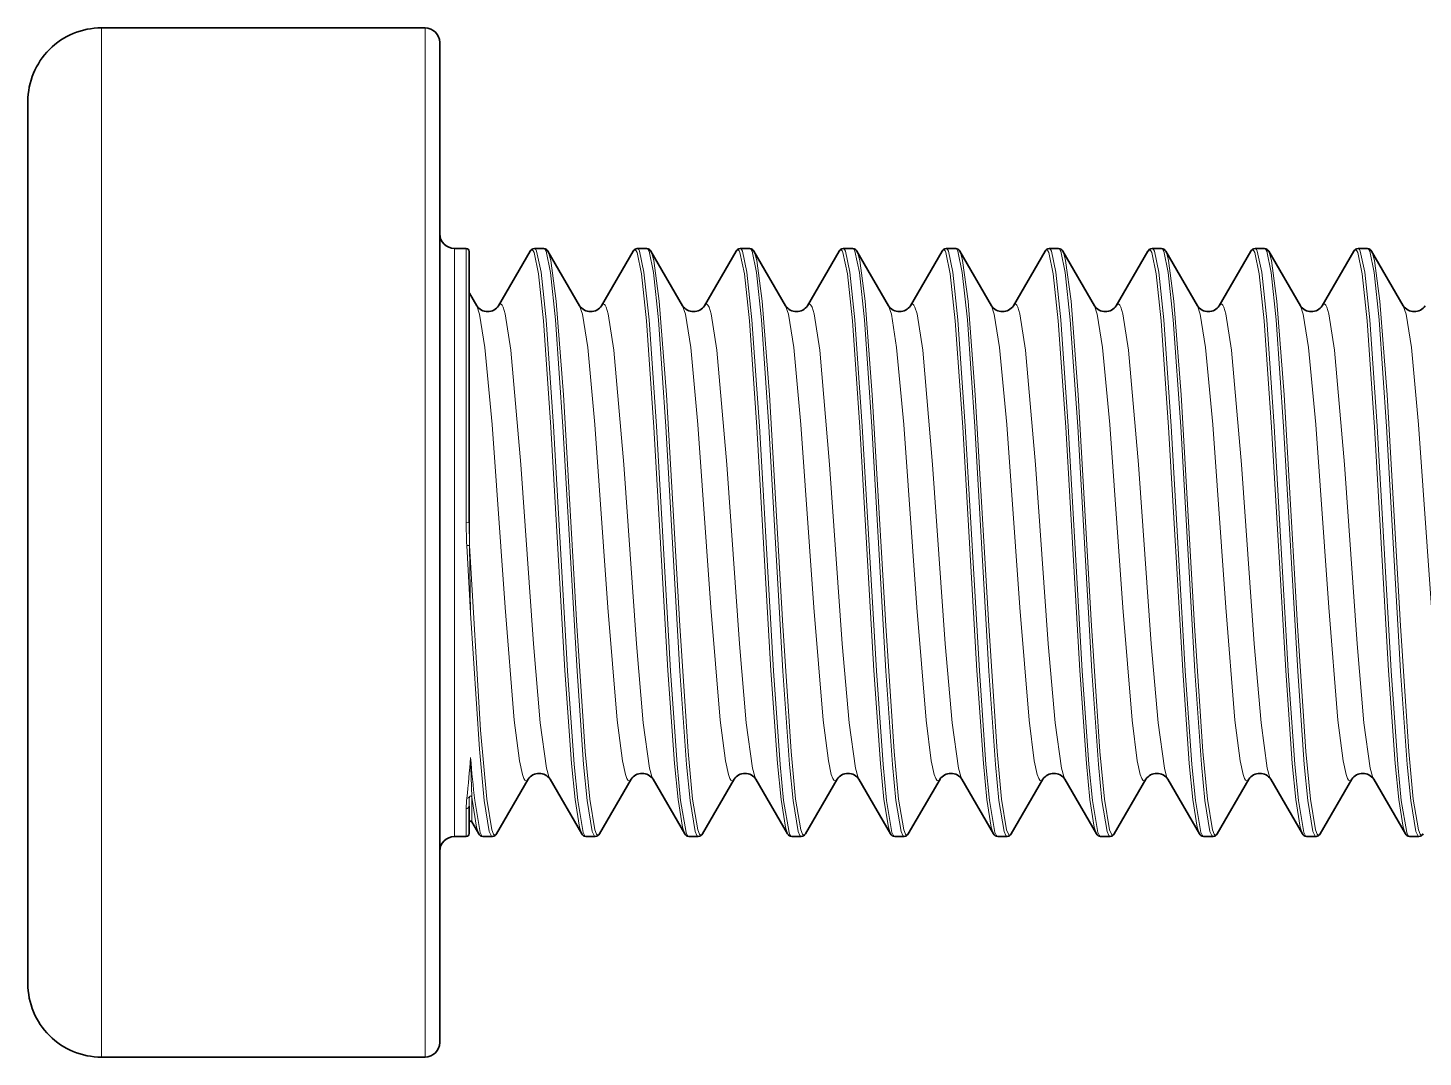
# Model space of a CAD drawing. Extents: x 276 to 976, y 40 to 757.
# Drawn here: x 276.36 to 285.85, y 451.06 to 458.06 of the extents above; entities that cross this region are included whole.
import ezdxf

# ---------------------------------------------------------------- set-up
doc = ezdxf.new("R2010")
doc.units = 0

msp = doc.modelspace()

# ---------------------------------------------------------------- linework, layer by layer
at = {"color": 7, "lineweight": 13, "ltscale": 0.164288}
for p, q in [((276.8629, 458.0628), (276.8629, 451.4913)), ((279.0629, 458.0628), (279.0629, 451.4913))]:
    msp.add_line(p, q, dxfattribs=at)
at = {"color": 7, "lineweight": 35, "ltscale": 0.055}
for p, q in [((279.0629, 458.0628), (276.8629, 458.0628)), ((279.0629, 451.0628), (276.8629, 451.0628))]:
    msp.add_line(p, q, dxfattribs=at)
at = {"color": 7, "lineweight": 35, "ltscale": 0.159595}
msp.add_line((279.1629, 457.9629), (279.1629, 451.5791), dxfattribs=at)
at = {"color": 7, "lineweight": 35, "ltscale": 0.140819}
msp.add_line((276.3629, 457.5628), (276.3629, 451.9301), dxfattribs=at)
at = {"color": 7, "lineweight": 13, "ltscale": 0.093879}
msp.add_line((279.2629, 456.5628), (279.2629, 452.8077), dxfattribs=at)
at = {"color": 7, "lineweight": 35, "ltscale": 0.002}
for p, q in [((279.3429, 456.5628), (279.2629, 456.5628)), ((279.3429, 452.5628), (279.2629, 452.5628))]:
    msp.add_line(p, q, dxfattribs=at)
at = {"color": 7, "lineweight": 13, "ltscale": 0.046595}
msp.add_line((279.3429, 456.5628), (279.3429, 454.699), dxfattribs=at)
at = {"color": 7, "lineweight": 35, "ltscale": 0.001611}
for p, q in [((279.8708, 456.5628), (279.8064, 456.5628)), ((280.5708, 456.5628), (280.5064, 456.5628)), ((283.3708, 456.5628), (283.3064, 456.5628)), ((284.0708, 456.5628), (284.0064, 456.5628)), ((281.6208, 452.5628), (281.5564, 452.5628)), ((282.3208, 452.5628), (282.2564, 452.5628)), ((285.1208, 452.5628), (285.0564, 452.5628)), ((285.8208, 452.5628), (285.7564, 452.5628))]:
    msp.add_line(p, q, dxfattribs=at)
at = {"color": 7, "lineweight": 35, "ltscale": 0.00161}
for p, q in [((281.2708, 456.5628), (281.2064, 456.5628)), ((281.9708, 456.5628), (281.9064, 456.5628)), ((282.6708, 456.5628), (282.6064, 456.5628)), ((284.7708, 456.5628), (284.7064, 456.5628)), ((285.4708, 456.5628), (285.4064, 456.5628)), ((279.5208, 452.5628), (279.4564, 452.5628)), ((280.2208, 452.5628), (280.1564, 452.5628)), ((280.9208, 452.5628), (280.8564, 452.5628)), ((283.0208, 452.5628), (282.9564, 452.5628)), ((283.7208, 452.5628), (283.6564, 452.5628)), ((284.4208, 452.5628), (284.3564, 452.5628))]:
    msp.add_line(p, q, dxfattribs=at)
at = {"color": 7, "lineweight": 35, "ltscale": 0.046129}
msp.add_line((279.3629, 456.5428), (279.3629, 454.6977), dxfattribs=at)
at = {"color": 7, "lineweight": 35, "ltscale": 0.010723}
for p, q in [((279.7783, 456.5435), (279.563, 456.1726)), ((280.4783, 456.5435), (280.2629, 456.1726)), ((281.1783, 456.5435), (280.963, 456.1726)), ((281.8784, 456.5435), (281.663, 456.1726)), ((282.5783, 456.5435), (282.363, 456.1726)), ((283.2783, 456.5435), (283.063, 456.1726)), ((283.9783, 456.5435), (283.7629, 456.1726)), ((284.6783, 456.5435), (284.463, 456.1726)), ((285.3784, 456.5435), (285.163, 456.1726)), ((280.1284, 452.5822), (279.913, 452.9531)), ((280.8283, 452.5822), (280.613, 452.9531)), ((281.5283, 452.5822), (281.313, 452.9531)), ((282.2283, 452.5822), (282.0129, 452.9531)), ((282.9283, 452.5822), (282.713, 452.9531)), ((283.6284, 452.5822), (283.413, 452.9531)), ((284.3283, 452.5822), (284.113, 452.9531)), ((285.0283, 452.5822), (284.813, 452.9531)), ((285.7283, 452.5822), (285.5129, 452.9531))]:
    msp.add_line(p, q, dxfattribs=at)
at = {"color": 7, "lineweight": 35, "ltscale": 0.010724}
for p, q in [((279.899, 456.5435), (280.1143, 456.1726)), ((280.5989, 456.5435), (280.8144, 456.1726)), ((281.299, 456.5435), (281.5143, 456.1726)), ((281.999, 456.5435), (282.2144, 456.1726)), ((282.699, 456.5435), (282.9144, 456.1726)), ((283.399, 456.5435), (283.6143, 456.1726)), ((284.0989, 456.5435), (284.3144, 456.1726)), ((284.799, 456.5435), (285.0143, 456.1726)), ((285.499, 456.5435), (285.7144, 456.1726)), ((279.549, 452.5822), (279.7643, 452.9531)), ((280.249, 452.5822), (280.4644, 452.9531)), ((280.949, 452.5822), (281.1644, 452.9531)), ((281.649, 452.5822), (281.8643, 452.9531)), ((282.3489, 452.5822), (282.5644, 452.9531)), ((283.049, 452.5822), (283.2643, 452.9531)), ((283.749, 452.5822), (283.9644, 452.9531)), ((284.449, 452.5822), (284.6644, 452.9531)), ((285.149, 452.5822), (285.3643, 452.9531))]:
    msp.add_line(p, q, dxfattribs=at)
at = {"color": 7, "lineweight": 35, "ltscale": 0.000129547}
msp.add_line((279.3643, 456.2588), (279.3629, 456.2638), dxfattribs=at)
at = {"color": 7, "lineweight": 13, "ltscale": 0.042883}
msp.add_line((279.3643, 456.2588), (279.3643, 454.5435), dxfattribs=at)
at = {"color": 7, "lineweight": 35, "ltscale": 0.002492}
msp.add_line((279.3643, 456.2588), (279.4144, 456.1726), dxfattribs=at)
at = {"color": 7, "lineweight": 13, "ltscale": 0.000500852}
msp.add_line((279.3629, 454.6977), (279.3429, 454.699), dxfattribs=at)
at = {"color": 7, "lineweight": 13, "ltscale": 0.003856}
msp.add_line((279.3643, 454.5435), (279.3629, 454.6977), dxfattribs=at)
at = {"color": 7, "lineweight": 13, "ltscale": 0.000432649}
msp.add_line((279.3643, 454.5435), (279.347, 454.5424), dxfattribs=at)
at = {"color": 7, "lineweight": 13, "ltscale": 0.011543}
msp.add_line((279.3729, 454.0814), (279.347, 454.5424), dxfattribs=at)
at = {"color": 7, "lineweight": 13, "ltscale": 0.011554}
msp.add_line((279.3643, 454.5435), (279.3729, 454.0814), dxfattribs=at)
at = {"color": 7, "lineweight": 13, "ltscale": 0.006679}
msp.add_line((279.3816, 452.8325), (279.3729, 453.0995), dxfattribs=at)
at = {"color": 7, "lineweight": 13, "ltscale": 0.006121}
msp.add_line((279.2629, 452.8077), (279.2629, 452.5628), dxfattribs=at)
at = {"color": 7, "lineweight": 13, "ltscale": 0.001388}
msp.add_line((279.3429, 452.7522), (279.3453, 452.8077), dxfattribs=at)
at = {"color": 7, "lineweight": 13, "ltscale": 0.000417838}
msp.add_line((279.3453, 452.8077), (279.347, 452.8243), dxfattribs=at)
at = {"color": 7, "lineweight": 13, "ltscale": 0.001193}
msp.add_line((279.3629, 452.7703), (279.3637, 452.818), dxfattribs=at)
at = {"color": 7, "lineweight": 35, "ltscale": 0.004687}
msp.add_line((279.3629, 452.7703), (279.3629, 452.5829), dxfattribs=at)
at = {"color": 7, "lineweight": 13, "ltscale": 0.000362656}
msp.add_line((279.3637, 452.818), (279.3643, 452.8325), dxfattribs=at)
at = {"color": 7, "lineweight": 13, "ltscale": 0.000415452}
msp.add_line((279.3816, 452.8325), (279.3835, 452.816), dxfattribs=at)
at = {"color": 7, "lineweight": 13, "ltscale": 0.004243}
msp.add_line((279.3816, 452.8325), (279.3816, 452.6628), dxfattribs=at)
at = {"color": 7, "lineweight": 13, "ltscale": 0.004735}
msp.add_line((279.3429, 452.7522), (279.3429, 452.5628), dxfattribs=at)
at = {"color": 7, "lineweight": 35, "ltscale": 0.002329}
msp.add_line((279.4283, 452.5822), (279.3816, 452.6628), dxfattribs=at)
at = {"color": 7, "lineweight": 35, "ltscale": 0.009181}
msp.add_line((276.3629, 451.9301), (276.3629, 451.5628), dxfattribs=at)
at = {"color": 7, "lineweight": 35, "ltscale": 0.010406}
msp.add_line((279.1629, 451.5791), (279.1629, 451.1628), dxfattribs=at)
at = {"color": 7, "lineweight": 13, "ltscale": 0.010712}
for p, q in [((276.8629, 451.4913), (276.8629, 451.0628)), ((279.0629, 451.4913), (279.0629, 451.0628))]:
    msp.add_line(p, q, dxfattribs=at)
at = {"color": 7, "lineweight": 13}
for points in [[(279.8064, 456.5628), (279.8095, 456.5621), (279.8115, 456.5608), (279.8156, 456.5562), (279.8217, 456.5443), (279.8516, 456.4008), (279.8857, 456.0778), (279.9362, 455.353), (280.0319, 453.6891), (280.0768, 453.053), (280.1008, 452.8077)], [(279.8709, 456.5628), (279.874, 456.5621), (279.876, 456.5607), (279.8801, 456.556), (279.8861, 456.544), (279.9161, 456.4001), (279.9502, 456.0769), (280.0006, 455.3521), (280.0963, 453.6887), (280.1411, 453.0529), (280.1651, 452.8077)], [(280.5064, 456.5628), (280.5095, 456.5621), (280.5115, 456.5608), (280.5156, 456.5562), (280.5217, 456.5443), (280.5516, 456.4008), (280.5858, 456.0778), (280.6362, 455.353), (280.7319, 453.6891), (280.7768, 453.053), (280.8008, 452.8077)], [(280.5709, 456.5628), (280.5739, 456.5621), (280.576, 456.5607), (280.58, 456.556), (280.5862, 456.544), (280.6161, 456.4001), (280.6501, 456.0769), (280.7006, 455.3521), (280.7962, 453.6887), (280.8412, 453.0529), (280.8651, 452.8077)], [(281.2064, 456.5628), (281.2095, 456.5621), (281.2115, 456.5608), (281.2156, 456.5562), (281.2217, 456.5443), (281.2516, 456.4008), (281.2857, 456.0778), (281.3362, 455.353), (281.4319, 453.6891), (281.4768, 453.053), (281.5008, 452.8077)], [(281.2709, 456.5628), (281.2739, 456.5621), (281.276, 456.5607), (281.28, 456.556), (281.2861, 456.544), (281.3161, 456.4001), (281.3502, 456.0769), (281.4006, 455.3521), (281.4962, 453.6887), (281.5411, 453.0529), (281.5651, 452.8077)], [(281.9064, 456.5628), (281.9095, 456.5621), (281.9115, 456.5608), (281.9156, 456.5562), (281.9217, 456.5443), (281.9517, 456.4008), (281.9857, 456.0778), (282.0362, 455.353), (282.1318, 453.6891), (282.1768, 453.053), (282.2008, 452.8077)], [(281.9709, 456.5628), (281.9739, 456.5621), (281.976, 456.5607), (281.98, 456.556), (281.9861, 456.544), (282.0161, 456.4001), (282.0502, 456.0769), (282.1006, 455.3521), (282.1962, 453.6887), (282.2411, 453.0529), (282.2651, 452.8077)], [(282.6064, 456.5628), (282.6095, 456.5621), (282.6115, 456.5608), (282.6156, 456.5562), (282.6217, 456.5443), (282.6516, 456.4008), (282.6857, 456.0778), (282.7362, 455.353), (282.8318, 453.6891), (282.8768, 453.053), (282.9008, 452.8077)], [(282.6709, 456.5628), (282.674, 456.5621), (282.676, 456.5607), (282.6801, 456.556), (282.6862, 456.544), (282.7161, 456.4001), (282.7502, 456.0769), (282.8006, 455.3521), (282.8962, 453.6887), (282.9412, 453.0529), (282.9651, 452.8077)], [(283.3064, 456.5628), (283.3095, 456.5621), (283.3115, 456.5608), (283.3156, 456.5562), (283.3217, 456.5443), (283.3516, 456.4008), (283.3857, 456.0778), (283.4362, 455.353), (283.5319, 453.6891), (283.5768, 453.053), (283.6008, 452.8077)], [(283.3709, 456.5628), (283.374, 456.5621), (283.376, 456.5607), (283.3801, 456.556), (283.3861, 456.544), (283.4161, 456.4001), (283.4502, 456.0769), (283.5006, 455.3521), (283.5963, 453.6887), (283.6411, 453.0529), (283.6651, 452.8077)], [(284.0064, 456.5628), (284.0095, 456.5621), (284.0115, 456.5608), (284.0156, 456.5562), (284.0217, 456.5443), (284.0516, 456.4008), (284.0858, 456.0778), (284.1362, 455.353), (284.2319, 453.6891), (284.2768, 453.053), (284.3008, 452.8077)], [(284.0709, 456.5628), (284.0739, 456.5621), (284.076, 456.5607), (284.08, 456.556), (284.0862, 456.544), (284.1161, 456.4001), (284.1501, 456.0769), (284.2006, 455.3521), (284.2962, 453.6887), (284.3412, 453.0529), (284.3651, 452.8077)], [(284.7064, 456.5628), (284.7095, 456.5621), (284.7115, 456.5608), (284.7156, 456.5562), (284.7217, 456.5443), (284.7516, 456.4008), (284.7857, 456.0778), (284.8362, 455.353), (284.9319, 453.6891), (284.9768, 453.053), (285.0008, 452.8077)], [(284.7709, 456.5628), (284.7739, 456.5621), (284.776, 456.5607), (284.78, 456.556), (284.7861, 456.544), (284.8161, 456.4001), (284.8502, 456.0769), (284.9006, 455.3521), (284.9962, 453.6887), (285.0411, 453.0529), (285.0651, 452.8077)], [(285.4064, 456.5628), (285.4095, 456.5621), (285.4115, 456.5608), (285.4156, 456.5562), (285.4217, 456.5443), (285.4517, 456.4008), (285.4857, 456.0778), (285.5362, 455.353), (285.6318, 453.6891), (285.6768, 453.053), (285.7008, 452.8077)], [(285.4709, 456.5628), (285.4739, 456.5621), (285.476, 456.5607), (285.48, 456.556), (285.4861, 456.544), (285.5161, 456.4001), (285.5502, 456.0769), (285.6006, 455.3521), (285.6962, 453.6887), (285.7411, 453.0529), (285.7651, 452.8077)], [(279.7891, 456.5528), (279.7922, 456.5521), (279.7942, 456.5508), (279.7983, 456.5461), (279.8044, 456.5342), (279.8344, 456.3912), (279.8684, 456.0695), (279.9189, 455.3483), (280.0146, 453.6923), (280.0595, 453.0598), (280.0835, 452.816)], [(279.899, 456.5435), (279.9054, 456.5291), (279.9182, 456.4812), (279.9551, 456.2043), (280.0042, 455.5675), (280.0953, 453.9964), (280.1519, 453.1405), (280.1824, 452.8169)], [(280.4891, 456.5528), (280.4922, 456.5521), (280.4942, 456.5508), (280.4983, 456.5461), (280.5044, 456.5342), (280.5343, 456.3912), (280.5684, 456.0695), (280.6189, 455.3483), (280.7146, 453.6923), (280.7595, 453.0598), (280.7835, 452.816)], [(280.5989, 456.5435), (280.6054, 456.5291), (280.6182, 456.4812), (280.6552, 456.2043), (280.7042, 455.5675), (280.7953, 453.9963), (280.8519, 453.1405), (280.8824, 452.8169)], [(281.1891, 456.5528), (281.1922, 456.5521), (281.1942, 456.5508), (281.1983, 456.5461), (281.2044, 456.5342), (281.2343, 456.3912), (281.2684, 456.0695), (281.3189, 455.3483), (281.4146, 453.6923), (281.4595, 453.0598), (281.4835, 452.816)], [(281.299, 456.5435), (281.3054, 456.5291), (281.3182, 456.4812), (281.3551, 456.2043), (281.4042, 455.5675), (281.4954, 453.9963), (281.5519, 453.1405), (281.5824, 452.8169)], [(281.8891, 456.5528), (281.8922, 456.5521), (281.8942, 456.5508), (281.8983, 456.5461), (281.9044, 456.5342), (281.9343, 456.3912), (281.9684, 456.0695), (282.0189, 455.3483), (282.1146, 453.6923), (282.1595, 453.0598), (282.1835, 452.816)], [(281.999, 456.5435), (282.0054, 456.5291), (282.0182, 456.4812), (282.0551, 456.2043), (282.1042, 455.5675), (282.1954, 453.9964), (282.2519, 453.1405), (282.2824, 452.8169)], [(282.5891, 456.5528), (282.5922, 456.5521), (282.5942, 456.5508), (282.5983, 456.5461), (282.6044, 456.5342), (282.6343, 456.3912), (282.6685, 456.0695), (282.7189, 455.3483), (282.8146, 453.6923), (282.8595, 453.0598), (282.8835, 452.816)], [(282.699, 456.5435), (282.7054, 456.5291), (282.7182, 456.4812), (282.7551, 456.2043), (282.8042, 455.5675), (282.8954, 453.9963), (282.9519, 453.1405), (282.9824, 452.8169)], [(283.2891, 456.5528), (283.2922, 456.5521), (283.2942, 456.5508), (283.2983, 456.5461), (283.3044, 456.5342), (283.3344, 456.3912), (283.3684, 456.0695), (283.4189, 455.3483), (283.5146, 453.6923), (283.5595, 453.0598), (283.5835, 452.816)], [(283.399, 456.5435), (283.4054, 456.5291), (283.4182, 456.4812), (283.4551, 456.2043), (283.5042, 455.5675), (283.5953, 453.9963), (283.6519, 453.1405), (283.6824, 452.8169)], [(283.9891, 456.5528), (283.9922, 456.5521), (283.9942, 456.5508), (283.9983, 456.5461), (284.0044, 456.5342), (284.0343, 456.3912), (284.0684, 456.0695), (284.1189, 455.3483), (284.2146, 453.6923), (284.2595, 453.0598), (284.2835, 452.816)], [(284.0989, 456.5435), (284.1054, 456.5291), (284.1182, 456.4812), (284.1552, 456.2043), (284.2042, 455.5675), (284.2953, 453.9963), (284.3519, 453.1405), (284.3824, 452.8169)], [(284.6891, 456.5528), (284.6922, 456.5521), (284.6942, 456.5508), (284.6983, 456.5461), (284.7044, 456.5342), (284.7343, 456.3912), (284.7684, 456.0695), (284.8189, 455.3483), (284.9146, 453.6923), (284.9595, 453.0598), (284.9835, 452.816)], [(284.799, 456.5435), (284.8054, 456.5291), (284.8182, 456.4812), (284.8551, 456.2043), (284.9042, 455.5675), (284.9954, 453.9964), (285.0519, 453.1405), (285.0824, 452.8169)], [(285.3891, 456.5528), (285.3922, 456.5521), (285.3942, 456.5508), (285.3983, 456.5461), (285.4044, 456.5342), (285.4343, 456.3912), (285.4684, 456.0695), (285.5189, 455.3483), (285.6146, 453.6923), (285.6595, 453.0598), (285.6835, 452.816)], [(285.499, 456.5435), (285.5054, 456.5291), (285.5182, 456.4812), (285.5551, 456.2043), (285.6042, 455.5675), (285.6954, 453.9964), (285.7519, 453.1405), (285.7824, 452.8169)], [(279.913, 452.9531), (279.9052, 452.9704), (279.8898, 453.0272), (279.8468, 453.3358), (279.8, 453.8737), (279.714, 455.0938), (279.6465, 455.871), (279.6082, 456.1174), (279.5941, 456.163), (279.5869, 456.1764), (279.5822, 456.1816), (279.5798, 456.1831), (279.5762, 456.184)], [(280.613, 452.9531), (280.6052, 452.9704), (280.5898, 453.0272), (280.5468, 453.3358), (280.5001, 453.8737), (280.414, 455.0938), (280.3466, 455.871), (280.3082, 456.1174), (280.2941, 456.163), (280.2869, 456.1764), (280.2822, 456.1816), (280.2798, 456.1831), (280.2762, 456.184)], [(281.313, 452.9531), (281.3052, 452.9704), (281.2898, 453.0272), (281.2468, 453.3358), (281.2001, 453.8737), (281.114, 455.0938), (281.0466, 455.871), (281.0082, 456.1174), (280.9941, 456.163), (280.9869, 456.1764), (280.9821, 456.1816), (280.9797, 456.1831), (280.9761, 456.184)], [(282.0129, 452.9531), (282.0052, 452.9704), (281.9898, 453.0272), (281.9468, 453.3358), (281.9001, 453.8737), (281.814, 455.0938), (281.7466, 455.871), (281.7082, 456.1174), (281.6941, 456.163), (281.687, 456.1764), (281.6822, 456.1816), (281.6797, 456.1831), (281.6761, 456.184)], [(282.713, 452.9531), (282.7051, 452.9704), (282.6898, 453.0272), (282.6468, 453.3358), (282.6001, 453.8737), (282.514, 455.0938), (282.4465, 455.871), (282.4082, 456.1174), (282.3941, 456.163), (282.387, 456.1764), (282.3821, 456.1816), (282.3798, 456.1831), (282.3762, 456.184)], [(283.413, 452.9531), (283.4052, 452.9704), (283.3898, 453.0272), (283.3468, 453.3358), (283.3, 453.8737), (283.214, 455.0938), (283.1465, 455.871), (283.1082, 456.1174), (283.0941, 456.163), (283.0869, 456.1764), (283.0822, 456.1816), (283.0798, 456.1831), (283.0762, 456.184)], [(284.113, 452.9531), (284.1052, 452.9704), (284.0898, 453.0272), (284.0468, 453.3358), (284.0001, 453.8737), (283.914, 455.0938), (283.8466, 455.871), (283.8082, 456.1174), (283.7941, 456.163), (283.7869, 456.1764), (283.7822, 456.1816), (283.7798, 456.1831), (283.7762, 456.184)], [(284.813, 452.9531), (284.8052, 452.9704), (284.7898, 453.0272), (284.7468, 453.3358), (284.7001, 453.8737), (284.614, 455.0938), (284.5466, 455.871), (284.5082, 456.1174), (284.4941, 456.163), (284.4869, 456.1764), (284.4821, 456.1816), (284.4797, 456.1831), (284.4761, 456.184)], [(285.5129, 452.9531), (285.5052, 452.9704), (285.4898, 453.0272), (285.4468, 453.3358), (285.4001, 453.8737), (285.314, 455.0938), (285.2466, 455.871), (285.2082, 456.1174), (285.1941, 456.163), (285.187, 456.1764), (285.1822, 456.1816), (285.1797, 456.1831), (285.1761, 456.184)], [(279.7512, 452.9417), (279.746, 452.9435), (279.7425, 452.9467), (279.7356, 452.9576), (279.7253, 452.9852), (279.7053, 453.0771), (279.6699, 453.3543), (279.6069, 454.1207), (279.5185, 455.3654), (279.4695, 455.8882), (279.4335, 456.1163), (279.4144, 456.1726)], [(280.4512, 452.9417), (280.446, 452.9435), (280.4425, 452.9467), (280.4356, 452.9576), (280.4253, 452.9852), (280.4053, 453.0771), (280.3699, 453.3543), (280.3069, 454.1207), (280.2184, 455.3654), (280.1695, 455.8882), (280.1335, 456.1163), (280.1143, 456.1726)], [(281.1512, 452.9417), (281.1459, 452.9435), (281.1425, 452.9467), (281.1356, 452.9576), (281.1253, 452.9852), (281.1053, 453.0771), (281.0699, 453.3543), (281.007, 454.1207), (280.9185, 455.3654), (280.8695, 455.8882), (280.8335, 456.1163), (280.8144, 456.1726)], [(281.8512, 452.9417), (281.8459, 452.9435), (281.8425, 452.9467), (281.8356, 452.9576), (281.8253, 452.9852), (281.8053, 453.0771), (281.7699, 453.3543), (281.7069, 454.1207), (281.6185, 455.3654), (281.5695, 455.8882), (281.5334, 456.1163), (281.5143, 456.1726)], [(282.5511, 452.9417), (282.546, 452.9435), (282.5425, 452.9467), (282.5356, 452.9576), (282.5253, 452.9852), (282.5053, 453.0771), (282.4699, 453.3543), (282.4069, 454.1207), (282.3185, 455.3654), (282.2695, 455.8882), (282.2335, 456.1163), (282.2144, 456.1726)], [(283.2512, 452.9417), (283.246, 452.9435), (283.2425, 452.9467), (283.2356, 452.9576), (283.2253, 452.9852), (283.2053, 453.0771), (283.1699, 453.3543), (283.1069, 454.1207), (283.0185, 455.3654), (282.9695, 455.8882), (282.9335, 456.1163), (282.9144, 456.1726)], [(283.9512, 452.9417), (283.946, 452.9435), (283.9425, 452.9467), (283.9356, 452.9576), (283.9253, 452.9852), (283.9053, 453.0771), (283.8699, 453.3543), (283.8069, 454.1207), (283.7184, 455.3654), (283.6695, 455.8882), (283.6335, 456.1163), (283.6143, 456.1726)], [(284.6512, 452.9417), (284.6459, 452.9435), (284.6425, 452.9467), (284.6356, 452.9576), (284.6253, 452.9852), (284.6053, 453.0771), (284.5699, 453.3543), (284.507, 454.1207), (284.4185, 455.3654), (284.3695, 455.8882), (284.3335, 456.1163), (284.3144, 456.1726)], [(285.3512, 452.9417), (285.3459, 452.9435), (285.3425, 452.9467), (285.3356, 452.9576), (285.3253, 452.9852), (285.3053, 453.0771), (285.2699, 453.3543), (285.2069, 454.1207), (285.1185, 455.3654), (285.0695, 455.8882), (285.0334, 456.1163), (285.0143, 456.1726)], [(286.0511, 452.9417), (286.046, 452.9435), (286.0425, 452.9467), (286.0356, 452.9576), (286.0253, 452.9852), (286.0053, 453.0771), (285.9699, 453.3543), (285.9069, 454.1207), (285.8185, 455.3654), (285.7695, 455.8882), (285.7335, 456.1163), (285.7144, 456.1726)], [(279.3643, 454.5435), (279.4407, 453.2874), (279.4824, 452.8169)], [(279.3729, 454.0814), (279.4327, 453.1563), (279.4651, 452.8077)], [(279.4283, 452.5822), (279.4131, 452.6269), (279.3835, 452.816)], [(279.4564, 452.5628), (279.4543, 452.5632), (279.4502, 452.566), (279.446, 452.5716), (279.4378, 452.5909), (279.4008, 452.8077)], [(279.4651, 452.8077), (279.5, 452.5976), (279.512, 452.5692), (279.516, 452.5648), (279.518, 452.5635), (279.5209, 452.5628)], [(279.4824, 452.8169), (279.5173, 452.6076), (279.5293, 452.5792), (279.5333, 452.5748), (279.5353, 452.5735), (279.5382, 452.5728)], [(280.1284, 452.5822), (280.1131, 452.6269), (280.0835, 452.816)], [(280.1564, 452.5628), (280.1544, 452.5632), (280.1502, 452.566), (280.1461, 452.5716), (280.1378, 452.5909), (280.1008, 452.8077)], [(280.1651, 452.8077), (280.2, 452.5976), (280.212, 452.5692), (280.216, 452.5648), (280.218, 452.5635), (280.2209, 452.5628)], [(280.1824, 452.8169), (280.2173, 452.6076), (280.2293, 452.5792), (280.2333, 452.5748), (280.2353, 452.5735), (280.2382, 452.5728)], [(280.8283, 452.5822), (280.8131, 452.6269), (280.7835, 452.816)], [(280.8564, 452.5628), (280.8544, 452.5632), (280.8502, 452.566), (280.8461, 452.5716), (280.8378, 452.5909), (280.8008, 452.8077)], [(280.8651, 452.8077), (280.9, 452.5976), (280.912, 452.5692), (280.916, 452.5648), (280.918, 452.5635), (280.9209, 452.5628)], [(280.8824, 452.8169), (280.9173, 452.6076), (280.9293, 452.5792), (280.9333, 452.5748), (280.9353, 452.5735), (280.9382, 452.5728)], [(281.5283, 452.5822), (281.5131, 452.6269), (281.4835, 452.816)], [(281.5564, 452.5628), (281.5544, 452.5632), (281.5502, 452.566), (281.5461, 452.5716), (281.5378, 452.5909), (281.5008, 452.8077)], [(281.5651, 452.8077), (281.6, 452.5976), (281.612, 452.5692), (281.616, 452.5648), (281.618, 452.5635), (281.6209, 452.5628)], [(281.5824, 452.8169), (281.6173, 452.6076), (281.6293, 452.5792), (281.6333, 452.5748), (281.6353, 452.5735), (281.6382, 452.5728)], [(282.2283, 452.5822), (282.2131, 452.6269), (282.1835, 452.816)], [(282.2564, 452.5628), (282.2543, 452.5632), (282.2502, 452.566), (282.246, 452.5716), (282.2378, 452.5909), (282.2008, 452.8077)], [(282.2651, 452.8077), (282.3, 452.5976), (282.312, 452.5692), (282.316, 452.5648), (282.318, 452.5635), (282.3209, 452.5628)], [(282.2824, 452.8169), (282.3173, 452.6076), (282.3293, 452.5792), (282.3333, 452.5748), (282.3353, 452.5735), (282.3382, 452.5728)], [(282.9283, 452.5822), (282.9131, 452.6269), (282.8835, 452.816)], [(282.9564, 452.5628), (282.9543, 452.5632), (282.9502, 452.566), (282.946, 452.5716), (282.9378, 452.5909), (282.9008, 452.8077)], [(282.9651, 452.8077), (283, 452.5976), (283.012, 452.5692), (283.016, 452.5648), (283.018, 452.5635), (283.0209, 452.5628)], [(282.9824, 452.8169), (283.0173, 452.6076), (283.0293, 452.5792), (283.0333, 452.5748), (283.0353, 452.5735), (283.0382, 452.5728)], [(283.6284, 452.5822), (283.6131, 452.6269), (283.5835, 452.816)], [(283.6564, 452.5628), (283.6544, 452.5632), (283.6502, 452.566), (283.6461, 452.5716), (283.6378, 452.5909), (283.6008, 452.8077)], [(283.6651, 452.8077), (283.7, 452.5976), (283.712, 452.5692), (283.716, 452.5648), (283.718, 452.5635), (283.7209, 452.5628)], [(283.6824, 452.8169), (283.7173, 452.6076), (283.7293, 452.5792), (283.7333, 452.5748), (283.7353, 452.5735), (283.7382, 452.5728)], [(284.3283, 452.5822), (284.3131, 452.6269), (284.2835, 452.816)], [(284.3564, 452.5628), (284.3544, 452.5632), (284.3502, 452.566), (284.3461, 452.5716), (284.3378, 452.5909), (284.3008, 452.8077)], [(284.3651, 452.8077), (284.4, 452.5976), (284.412, 452.5692), (284.416, 452.5648), (284.418, 452.5635), (284.4209, 452.5628)], [(284.3824, 452.8169), (284.4173, 452.6076), (284.4293, 452.5792), (284.4333, 452.5748), (284.4353, 452.5735), (284.4382, 452.5728)], [(285.0283, 452.5822), (285.0131, 452.6269), (284.9835, 452.816)], [(285.0564, 452.5628), (285.0544, 452.5632), (285.0502, 452.566), (285.0461, 452.5716), (285.0378, 452.5909), (285.0008, 452.8077)], [(285.0651, 452.8077), (285.1, 452.5976), (285.112, 452.5692), (285.116, 452.5648), (285.118, 452.5635), (285.1209, 452.5628)], [(285.0824, 452.8169), (285.1173, 452.6076), (285.1293, 452.5792), (285.1333, 452.5748), (285.1353, 452.5735), (285.1382, 452.5728)], [(285.7283, 452.5822), (285.7131, 452.6269), (285.6835, 452.816)], [(285.7564, 452.5628), (285.7543, 452.5632), (285.7502, 452.566), (285.746, 452.5716), (285.7378, 452.5909), (285.7008, 452.8077)], [(285.7651, 452.8077), (285.8, 452.5976), (285.812, 452.5692), (285.816, 452.5648), (285.818, 452.5635), (285.8209, 452.5628)], [(285.7824, 452.8169), (285.8173, 452.6076), (285.8293, 452.5792), (285.8333, 452.5748), (285.8353, 452.5735), (285.8382, 452.5728)]]:
    msp.add_lwpolyline(points, dxfattribs=at)
at = {"color": 7, "lineweight": 35}
for centre, radius, start, end in [((276.8629, 457.5628), 0.5, 90, 180.00001), ((279.0629, 457.9628), 0.1, 0.03362, 89.96638), ((279.263, 456.6629), 0.1, 180.03361, 269.96638), ((279.3429, 456.5428), 0.02, 0.03362, 89.96638), ((279.8089, 456.5298), 0.0333, 94.25373, 155.78943), ((279.8684, 456.5298), 0.0333, 24.2525, 85.75424), ((280.5089, 456.5298), 0.0333, 94.25374, 155.78943), ((280.5684, 456.5298), 0.0333, 24.2525, 85.75424), ((281.2089, 456.5298), 0.0333, 94.25374, 155.78943), ((281.2684, 456.5298), 0.0333, 24.25249, 85.75423), ((281.9089, 456.5298), 0.0333, 94.25374, 155.78943), ((281.9684, 456.5298), 0.0333, 24.25249, 85.75423), ((282.6089, 456.5298), 0.0333, 94.25374, 155.78943), ((282.6684, 456.5298), 0.0333, 24.25249, 85.75423), ((283.3089, 456.5298), 0.0333, 94.25374, 155.78943), ((283.3684, 456.5298), 0.0333, 24.25249, 85.75423), ((284.0089, 456.5298), 0.0333, 94.25374, 155.78943), ((284.0684, 456.5298), 0.0333, 24.25249, 85.75423), ((284.7089, 456.5298), 0.0333, 94.25374, 155.78943), ((284.7684, 456.5298), 0.0333, 24.25249, 85.75423), ((285.4089, 456.5298), 0.0333, 94.25374, 155.78943), ((285.4684, 456.5298), 0.0333, 24.2525, 85.75424), ((279.4872, 456.2213), 0.0878, 213.78976, 270.96189), ((279.4901, 456.2213), 0.0878, 269.03861, 326.20526), ((280.1872, 456.2213), 0.0878, 213.78975, 270.96189), ((280.1901, 456.2213), 0.0878, 269.03811, 326.21023), ((280.8872, 456.2213), 0.0878, 213.78975, 270.96189), ((280.8901, 456.2213), 0.0878, 269.03811, 326.21023), ((281.5872, 456.2213), 0.0878, 213.78976, 270.96189), ((281.5901, 456.2213), 0.0878, 269.03812, 326.21024), ((282.2872, 456.2213), 0.0878, 213.78976, 270.96189), ((282.2901, 456.2213), 0.0878, 269.03811, 326.21025), ((282.9872, 456.2213), 0.0878, 213.78975, 270.96189), ((282.9901, 456.2213), 0.0878, 269.03812, 326.21024), ((283.6872, 456.2213), 0.0878, 213.78976, 270.96189), ((283.6901, 456.2213), 0.0878, 269.03811, 326.21025), ((284.3872, 456.2213), 0.0878, 213.78976, 270.96189), ((284.3901, 456.2213), 0.0878, 269.03812, 326.21024), ((285.0872, 456.2213), 0.0878, 213.78976, 270.96189), ((285.0901, 456.2213), 0.0878, 269.03811, 326.21025), ((285.7872, 456.2213), 0.0878, 213.78976, 270.96189), ((285.7901, 456.2213), 0.0878, 269.03811, 326.21023), ((279.8372, 452.9044), 0.0878, 89.03811, 146.21025), ((279.8401, 452.9044), 0.0878, 33.78977, 90.96189), ((280.5372, 452.9044), 0.0878, 89.03811, 146.21024), ((280.5401, 452.9044), 0.0878, 33.78975, 90.96189), ((281.2372, 452.9044), 0.0878, 89.03811, 146.21024), ((281.2401, 452.9044), 0.0878, 33.78976, 90.96189), ((281.9372, 452.9044), 0.0878, 89.03811, 146.21025), ((281.9401, 452.9044), 0.0878, 33.78977, 90.96189), ((282.6372, 452.9044), 0.0878, 89.03811, 146.21024), ((282.6401, 452.9044), 0.0878, 33.78975, 90.96189), ((283.3372, 452.9044), 0.0878, 89.03811, 146.21025), ((283.3401, 452.9044), 0.0878, 33.78976, 90.96189), ((284.0372, 452.9044), 0.0878, 89.03811, 146.21024), ((284.0401, 452.9044), 0.0878, 33.78976, 90.96189), ((284.7372, 452.9044), 0.0878, 89.03811, 146.21024), ((284.7401, 452.9044), 0.0878, 33.78975, 90.96188), ((285.4372, 452.9044), 0.0878, 89.03811, 146.21024), ((285.4401, 452.9044), 0.0878, 33.78975, 90.96189), ((279.3429, 452.5829), 0.02, 270.03364, 359.96635), ((279.3729, 452.6578), 0.01, 30.12619, 179.99981), ((279.4589, 452.5959), 0.0333, 204.21057, 265.74626), ((279.5184, 452.5959), 0.0333, 274.24576, 335.7475), ((280.1589, 452.5959), 0.0333, 204.21057, 265.74626), ((280.2184, 452.5959), 0.0333, 274.24577, 335.74751), ((280.8589, 452.5959), 0.0333, 204.21057, 265.74626), ((280.9184, 452.5959), 0.0333, 274.24577, 335.74751), ((281.5589, 452.5959), 0.0333, 204.21057, 265.74626), ((281.6184, 452.5959), 0.0333, 274.24576, 335.7475), ((282.2589, 452.5959), 0.0333, 204.21057, 265.74626), ((282.3184, 452.5959), 0.0333, 274.24576, 335.7475), ((282.9589, 452.5959), 0.0333, 204.21057, 265.74626), ((283.0184, 452.5959), 0.0333, 274.24576, 335.7475), ((283.6589, 452.5959), 0.0333, 204.21057, 265.74626), ((283.7184, 452.5959), 0.0333, 274.24577, 335.74751), ((284.3589, 452.5959), 0.0333, 204.21057, 265.74626), ((284.4184, 452.5959), 0.0333, 274.24576, 335.7475), ((285.0589, 452.5959), 0.0333, 204.21057, 265.74626), ((285.1184, 452.5959), 0.0333, 274.24577, 335.74751), ((285.7589, 452.5959), 0.0333, 204.21057, 265.74626), ((285.8184, 452.5959), 0.0333, 274.24577, 335.74751), ((279.263, 452.4628), 0.1, 90.03362, 179.96639), ((276.8629, 451.5628), 0.5, 179.99999, 270), ((279.0629, 451.1629), 0.1, 270.03362, 359.96638)]:
    msp.add_arc(centre, radius, start, end, dxfattribs=at)
at = {"color": 7, "lineweight": 13}
for centre, radius, start, end in [((279.7927, 456.5384), 0.0151, 103.72982, 160.19748), ((280.4927, 456.5384), 0.0151, 103.72984, 160.19747), ((281.1927, 456.5384), 0.0151, 103.72984, 160.19747), ((281.8927, 456.5384), 0.0151, 103.72982, 160.19748), ((282.5927, 456.5384), 0.0151, 103.72983, 160.19748), ((283.2927, 456.5384), 0.0151, 103.72982, 160.19748), ((283.9927, 456.5384), 0.0151, 103.72982, 160.19748), ((284.6927, 456.5384), 0.0151, 103.72982, 160.19748), ((285.3927, 456.5384), 0.0151, 103.72983, 160.19748), ((279.5804, 456.1663), 0.0184, 103.64681, 160.06201), ((280.2805, 456.1663), 0.0184, 103.64079, 160.05335), ((280.9805, 456.1663), 0.0184, 103.64079, 160.05338), ((281.6805, 456.1663), 0.0184, 103.64076, 160.05337), ((282.3804, 456.1663), 0.0184, 103.64076, 160.05335), ((283.0804, 456.1663), 0.0184, 103.64076, 160.05337), ((283.7805, 456.1663), 0.0184, 103.64076, 160.05335), ((284.4805, 456.1663), 0.0184, 103.64077, 160.05337), ((285.1805, 456.1663), 0.0184, 103.64076, 160.05335), ((282.2211, 454.6944), 2.8781, 179.90762, 183.02749), ((270.1145, 453.8298), 9.2871, 353.78472, 355.49037), ((288.2357, 453.7947), 8.89, 184.48504, 186.37475), ((279.7469, 452.9594), 0.0184, 283.64075, 340.05336), ((280.4469, 452.9594), 0.0184, 283.64077, 340.05336), ((281.1469, 452.9594), 0.0184, 283.64077, 340.05336), ((281.8469, 452.9594), 0.0184, 283.64075, 340.05336), ((282.5469, 452.9594), 0.0184, 283.64077, 340.05336), ((283.2469, 452.9594), 0.0184, 283.64075, 340.05337), ((283.9469, 452.9594), 0.0184, 283.64077, 340.05336), ((284.6469, 452.9594), 0.0184, 283.64076, 340.05336), ((285.3469, 452.9594), 0.0184, 283.64077, 340.05336), ((279.3481, 452.8444), 0.0201, 266.63319, 323.64266), ((279.3729, 452.8297), 0.00915, 18.1809, 161.77769), ((279.3729, 452.8265), 0.0106, 34.6964, 145.30349), ((279.5347, 452.5873), 0.015, 283.6923, 340.14414), ((280.2347, 452.5873), 0.015, 283.69232, 340.14414), ((280.9347, 452.5873), 0.015, 283.69233, 340.14415), ((281.6346, 452.5873), 0.015, 283.69231, 340.14414), ((282.3347, 452.5873), 0.015, 283.69231, 340.14414), ((283.0347, 452.5873), 0.015, 283.69231, 340.14414), ((283.7347, 452.5873), 0.015, 283.69232, 340.14414), ((284.4347, 452.5873), 0.015, 283.69231, 340.14414), ((285.1346, 452.5873), 0.015, 283.69232, 340.14414), ((285.8347, 452.5873), 0.015, 283.69233, 340.14415)]:
    msp.add_arc(centre, radius, start, end, dxfattribs=at)
msp.add_ellipse((279.3429, 452.7703), major_axis=(-0.02, 0), ratio=0.90531, start_param=1.570796, end_param=3.141593, dxfattribs=at)

doc.saveas('drawing.dxf')
